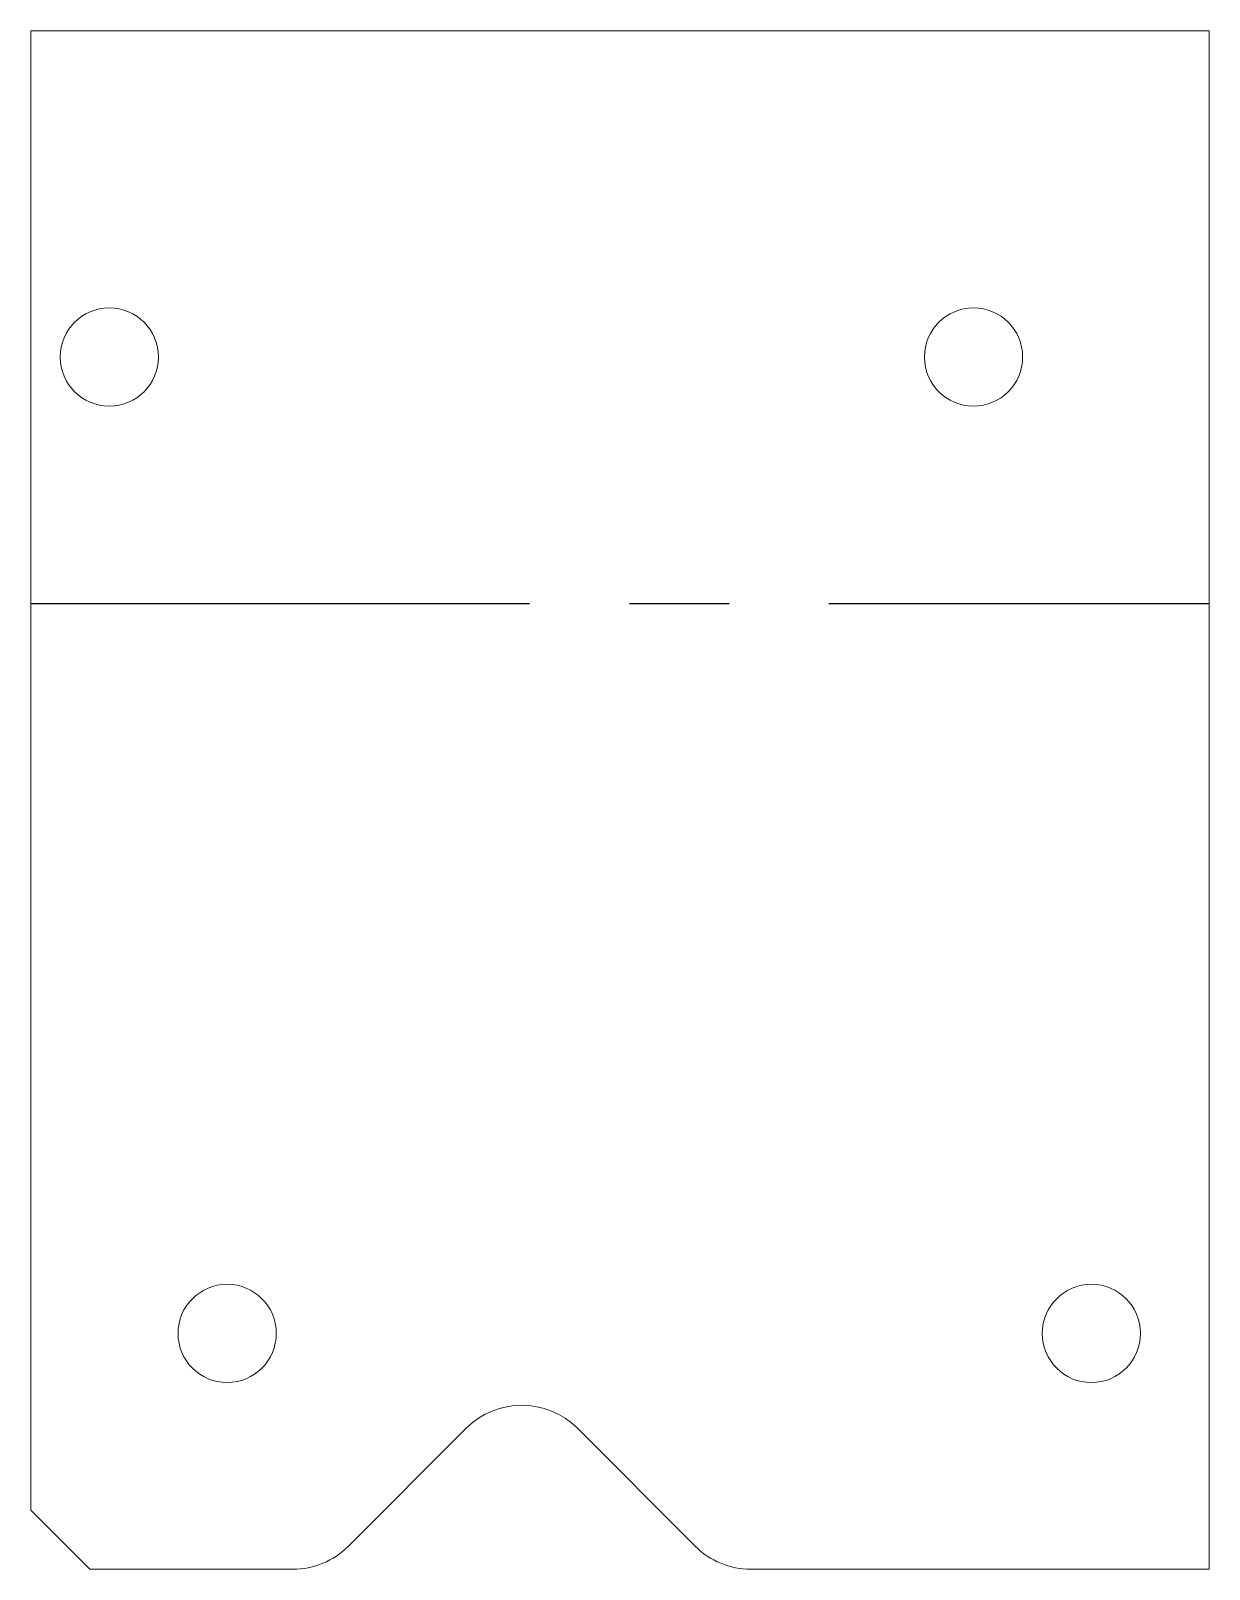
# Model space of a CAD drawing. Header units: millimetres. Extents: x -15 to 15, y -32.1 to 7.
import ezdxf

# ---------------------------------------------------------------- set-up
doc = ezdxf.new("R2010")
doc.units = ezdxf.units.MM
doc.linetypes.add('CENTERX2', pattern=[20.32, 12.7, -2.54, 2.54, -2.54])

msp = doc.modelspace()

# ---------------------------------------------------------------- linework, layer by layer
at = {"color": 7, "linetype": 'Continuous', "lineweight": 15}
for p, q in [((-15, -30.642), (-15, 7)), ((15, 7), (-15, 7)), ((15, 7), (15, -32.142)), ((-6.914, -31.556), (-3.914, -28.556)), ((1.914, -31.556), (-1.086, -28.556)), ((-15, -30.642), (-13.5, -32.142)), ((-8.328, -32.142), (-13.5, -32.142)), ((15, -32.142), (3.328, -32.142))]:
    msp.add_line(p, q, dxfattribs=at)
at = {"color": 7, "linetype": 'CENTERX2'}
msp.add_line((-15, -7.571), (15, -7.571), dxfattribs=at)
at = {"color": 7, "linetype": 'Continuous', "lineweight": 15}
for centre in [(-13, -1.3), (9, -1.3), (-10, -26.142), (12, -26.142)]:
    msp.add_circle(centre, 1.25, dxfattribs=at)
for centre, start, end in [((-2.5, -29.97), 45, 135), ((-8.328, -30.142), 270, 315), ((3.328, -30.142), 225, 270)]:
    msp.add_arc(centre, 2, start, end, dxfattribs=at)

doc.saveas('drawing.dxf')
